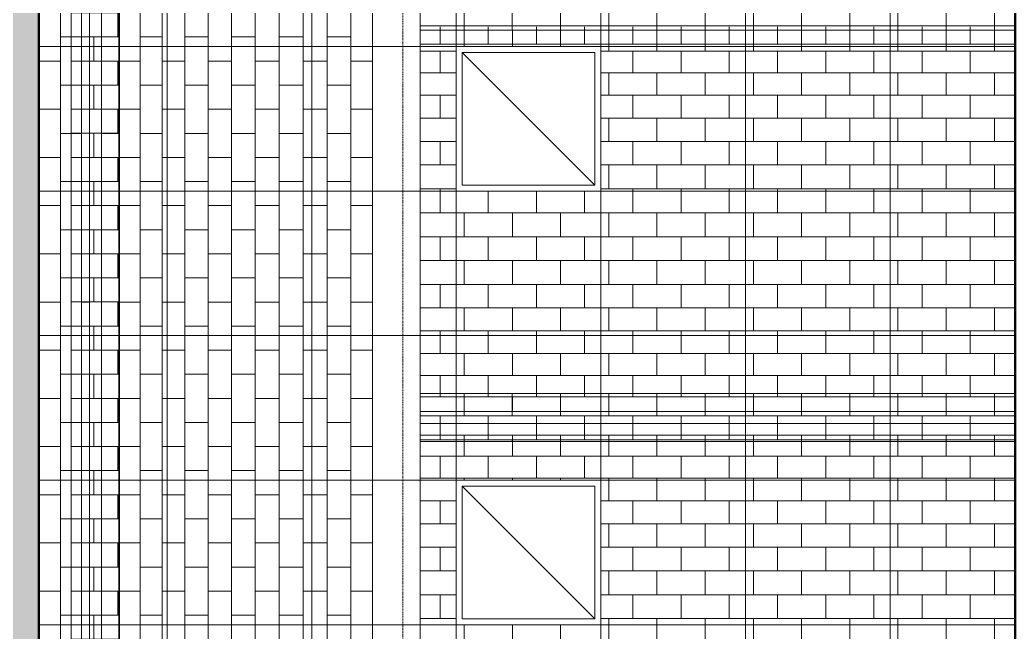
# Model space of a CAD drawing. Header units: inches. Extents: x -956 to 966, y -1111 to 895.
# Drawn here: x 551.6 to 716.8, y 362.8 to 464.4 of the extents above; entities that cross this region are included whole.
import ezdxf

# ---------------------------------------------------------------- set-up
doc = ezdxf.new("R2010")
doc.units = ezdxf.units.IN
doc.header["$MEASUREMENT"] = 0
doc.linetypes.add('Grid Line 1_4_', pattern=[0.4375, 0.25, -0.0625, 0.0625, -0.0625])
for name, color, linetype, lineweight in [('A-CLNG', 13, 'Continuous', 13), ('A-CLNG-PATT', 13, 'Continuous', 13), ('A-WALL-PATT', 111, 'Continuous', 13), ('E-LITE-EQPM', 33, 'Continuous', 9), ('I-WALL', 2, 'Continuous', 13), ('S-GRID', 1, 'Continuous', 9)]:
    doc.layers.add(name, color=color, linetype=linetype, lineweight=lineweight)
pattern_1 = [(0, (1137.336, 474.714), (0, -4), []), (270, (1137.336, 474.714), (-4, -4), [4, -4])]

# ---------------------------------------------------------------- blocks, each defined once
blk = doc.blocks.new('FP_1_64-7TH FLOOR TELECOM OVERHEAD ROUTING PLAN')
at = {"layer": 'A-CLNG-PATT', "color": 50}
for p, q in [((570.37, 284.63), (570.37, 532.01)), ((573.87, 284.63), (573.87, 532.01)), ((570.37, 461.61), (572.15, 461.61)), ((572.15, 461.61), (573.87, 461.61)), ((566.78, 457.61), (570.37, 457.61)), ((573.87, 457.61), (574.99, 457.61)), ((570.37, 453.61), (572.15, 453.61)), ((572.15, 453.61), (573.87, 453.61)), ((566.78, 449.61), (570.37, 449.61)), ((573.87, 449.61), (574.99, 449.61)), ((570.37, 445.61), (572.15, 445.61)), ((572.15, 445.61), (573.87, 445.61)), ((566.78, 441.61), (570.37, 441.61)), ((573.87, 441.61), (574.99, 441.61)), ((570.37, 437.61), (572.15, 437.61)), ((572.15, 437.61), (573.87, 437.61)), ((566.78, 433.61), (570.37, 433.61)), ((573.87, 433.61), (574.99, 433.61)), ((570.37, 429.61), (572.15, 429.61)), ((572.15, 429.61), (573.87, 429.61)), ((566.78, 425.61), (570.37, 425.61)), ((573.87, 425.61), (574.99, 425.61)), ((570.37, 421.61), (572.15, 421.61)), ((572.15, 421.61), (573.87, 421.61)), ((566.78, 417.61), (570.37, 417.61)), ((573.87, 417.61), (574.99, 417.61)), ((570.37, 413.61), (572.15, 413.61)), ((572.15, 413.61), (573.87, 413.61)), ((566.78, 409.61), (570.37, 409.61)), ((573.87, 409.61), (574.99, 409.61)), ((570.37, 405.61), (572.15, 405.61)), ((572.15, 405.61), (573.87, 405.61)), ((566.78, 401.61), (570.37, 401.61)), ((573.87, 401.61), (574.99, 401.61)), ((570.37, 397.61), (572.15, 397.61)), ((572.15, 397.61), (573.87, 397.61)), ((566.78, 393.61), (570.37, 393.61)), ((573.87, 393.61), (574.99, 393.61)), ((570.37, 389.61), (572.15, 389.61)), ((572.15, 389.61), (573.87, 389.61)), ((566.78, 385.61), (570.37, 385.61)), ((573.87, 385.61), (574.99, 385.61)), ((570.37, 381.61), (572.15, 381.61)), ((572.15, 381.61), (573.87, 381.61)), ((566.78, 377.61), (570.37, 377.61)), ((573.87, 377.61), (574.99, 377.61)), ((570.37, 373.61), (572.15, 373.61)), ((572.15, 373.61), (573.87, 373.61)), ((566.78, 369.61), (570.37, 369.61)), ((573.87, 369.61), (574.99, 369.61)), ((570.37, 365.61), (572.15, 365.61)), ((572.15, 365.61), (573.87, 365.61))]:
    blk.add_line(p, q, dxfattribs=at)
blk = doc.blocks.new('FP_1_65-7TH FLOOR TELECOM OVERHEAD ROUTING PLAN')
at = {"layer": 'A-CLNG-PATT', "color": 50}
for p, q in [((580.02, 284.63), (580.02, 532.01)), ((583.58, 284.63), (583.58, 532.01)), ((587.24, 284.63), (587.24, 532.01)), ((591, 284.63), (591, 532.01)), ((594.84, 284.63), (594.84, 532.01)), ((598.74, 284.63), (598.74, 532.01)), ((602.68, 284.63), (602.68, 525.51)), ((606.65, 284.63), (606.65, 525.51)), ((610.63, 284.63), (610.63, 525.51)), ((614.6, 284.63), (614.6, 525.51)), ((618.55, 284.88), (618.55, 514.88)), ((577.3, 461.61), (580.02, 461.61)), ((583.58, 461.61), (587.24, 461.61)), ((591, 461.61), (594.84, 461.61)), ((598.74, 461.61), (602.68, 461.61)), ((606.65, 461.61), (610.63, 461.61)), ((614.6, 461.61), (618.55, 461.61)), ((580.02, 457.61), (580.15, 457.61)), ((580.15, 457.61), (583.58, 457.61)), ((587.24, 457.61), (591, 457.61)), ((594.84, 457.61), (598.74, 457.61)), ((602.68, 457.61), (606.65, 457.61)), ((610.63, 457.61), (614.6, 457.61)), ((618.55, 457.61), (622.09, 457.61)), ((577.3, 453.61), (580.02, 453.61)), ((583.58, 453.61), (587.24, 453.61)), ((591, 453.61), (594.84, 453.61)), ((598.74, 453.61), (602.68, 453.61)), ((606.65, 453.61), (610.63, 453.61)), ((614.6, 453.61), (618.55, 453.61)), ((580.02, 449.61), (580.15, 449.61)), ((580.15, 449.61), (583.58, 449.61)), ((587.24, 449.61), (591, 449.61)), ((594.84, 449.61), (598.74, 449.61)), ((602.68, 449.61), (606.65, 449.61)), ((610.63, 449.61), (614.6, 449.61)), ((618.55, 449.61), (622.09, 449.61)), ((577.3, 445.61), (580.02, 445.61)), ((583.58, 445.61), (587.24, 445.61)), ((591, 445.61), (594.84, 445.61)), ((598.74, 445.61), (602.68, 445.61)), ((606.65, 445.61), (610.63, 445.61)), ((614.6, 445.61), (618.55, 445.61)), ((580.02, 441.61), (580.15, 441.61)), ((580.15, 441.61), (583.58, 441.61)), ((587.24, 441.61), (591, 441.61)), ((594.84, 441.61), (598.74, 441.61)), ((602.68, 441.61), (606.65, 441.61)), ((610.63, 441.61), (614.6, 441.61)), ((618.55, 441.61), (622.09, 441.61)), ((577.3, 437.61), (580.02, 437.61)), ((583.58, 437.61), (587.24, 437.61)), ((591, 437.61), (594.84, 437.61)), ((598.74, 437.61), (602.68, 437.61)), ((606.65, 437.61), (610.63, 437.61)), ((614.6, 437.61), (618.55, 437.61)), ((580.02, 433.61), (580.15, 433.61)), ((580.15, 433.61), (583.58, 433.61)), ((587.24, 433.61), (591, 433.61)), ((594.84, 433.61), (598.74, 433.61)), ((602.68, 433.61), (606.65, 433.61)), ((610.63, 433.61), (614.6, 433.61)), ((618.55, 433.61), (622.09, 433.61)), ((577.3, 429.61), (580.02, 429.61)), ((583.58, 429.61), (587.24, 429.61)), ((591, 429.61), (594.84, 429.61)), ((598.74, 429.61), (602.68, 429.61)), ((606.65, 429.61), (610.63, 429.61)), ((614.6, 429.61), (618.55, 429.61)), ((580.02, 425.61), (580.15, 425.61)), ((580.15, 425.61), (583.58, 425.61)), ((587.24, 425.61), (591, 425.61)), ((594.84, 425.61), (598.74, 425.61)), ((602.68, 425.61), (606.65, 425.61)), ((610.63, 425.61), (614.6, 425.61)), ((618.55, 425.61), (622.09, 425.61)), ((577.3, 421.61), (580.02, 421.61)), ((583.58, 421.61), (587.24, 421.61)), ((591, 421.61), (594.84, 421.61)), ((598.74, 421.61), (602.68, 421.61)), ((606.65, 421.61), (610.63, 421.61)), ((614.6, 421.61), (618.55, 421.61)), ((580.02, 417.61), (580.15, 417.61)), ((580.15, 417.61), (583.58, 417.61)), ((587.24, 417.61), (591, 417.61)), ((594.84, 417.61), (598.74, 417.61)), ((602.68, 417.61), (606.65, 417.61)), ((610.63, 417.61), (614.6, 417.61)), ((618.55, 417.61), (622.09, 417.61)), ((577.3, 413.61), (580.02, 413.61)), ((583.58, 413.61), (587.24, 413.61)), ((591, 413.61), (594.84, 413.61)), ((598.74, 413.61), (602.68, 413.61)), ((606.65, 413.61), (610.63, 413.61)), ((614.6, 413.61), (618.55, 413.61)), ((580.02, 409.61), (580.15, 409.61)), ((580.15, 409.61), (583.58, 409.61)), ((587.24, 409.61), (591, 409.61)), ((594.84, 409.61), (598.74, 409.61)), ((602.68, 409.61), (606.65, 409.61)), ((610.63, 409.61), (614.6, 409.61)), ((618.55, 409.61), (622.09, 409.61)), ((577.3, 405.61), (580.02, 405.61)), ((583.58, 405.61), (587.24, 405.61)), ((591, 405.61), (594.84, 405.61)), ((598.74, 405.61), (602.68, 405.61)), ((606.65, 405.61), (610.63, 405.61)), ((614.6, 405.61), (618.55, 405.61)), ((580.02, 401.61), (580.15, 401.61)), ((580.15, 401.61), (583.58, 401.61)), ((587.24, 401.61), (591, 401.61)), ((594.84, 401.61), (598.74, 401.61)), ((602.68, 401.61), (606.65, 401.61)), ((610.63, 401.61), (614.6, 401.61)), ((618.55, 401.61), (622.09, 401.61)), ((577.3, 397.61), (580.02, 397.61)), ((583.58, 397.61), (587.24, 397.61)), ((591, 397.61), (594.84, 397.61)), ((598.74, 397.61), (602.68, 397.61)), ((606.65, 397.61), (610.63, 397.61)), ((614.6, 397.61), (618.55, 397.61)), ((580.02, 393.61), (580.15, 393.61)), ((580.15, 393.61), (583.58, 393.61)), ((587.24, 393.61), (591, 393.61)), ((594.84, 393.61), (598.74, 393.61)), ((602.68, 393.61), (606.65, 393.61)), ((610.63, 393.61), (614.6, 393.61)), ((618.55, 393.61), (622.09, 393.61)), ((577.3, 389.61), (580.02, 389.61)), ((583.58, 389.61), (587.24, 389.61)), ((591, 389.61), (594.84, 389.61)), ((598.74, 389.61), (602.68, 389.61)), ((606.65, 389.61), (610.63, 389.61)), ((614.6, 389.61), (618.55, 389.61)), ((580.02, 385.61), (580.15, 385.61)), ((580.15, 385.61), (583.58, 385.61)), ((587.24, 385.61), (591, 385.61)), ((594.84, 385.61), (598.74, 385.61)), ((602.68, 385.61), (606.65, 385.61)), ((610.63, 385.61), (614.6, 385.61)), ((618.55, 385.61), (622.09, 385.61)), ((577.3, 381.61), (580.02, 381.61)), ((583.58, 381.61), (587.24, 381.61)), ((591, 381.61), (594.84, 381.61)), ((598.74, 381.61), (602.68, 381.61)), ((606.65, 381.61), (610.63, 381.61)), ((614.6, 381.61), (618.55, 381.61)), ((580.02, 377.61), (580.15, 377.61)), ((580.15, 377.61), (583.58, 377.61)), ((587.24, 377.61), (591, 377.61)), ((594.84, 377.61), (598.74, 377.61)), ((602.68, 377.61), (606.65, 377.61)), ((610.63, 377.61), (614.6, 377.61)), ((618.55, 377.61), (622.09, 377.61)), ((577.3, 373.61), (580.02, 373.61)), ((583.58, 373.61), (587.24, 373.61)), ((591, 373.61), (594.84, 373.61)), ((598.74, 373.61), (602.68, 373.61)), ((606.65, 373.61), (610.63, 373.61)), ((614.6, 373.61), (618.55, 373.61)), ((580.02, 369.61), (580.15, 369.61)), ((580.15, 369.61), (583.58, 369.61)), ((587.24, 369.61), (591, 369.61)), ((594.84, 369.61), (598.74, 369.61)), ((602.68, 369.61), (606.65, 369.61)), ((610.63, 369.61), (614.6, 369.61)), ((618.55, 369.61), (622.09, 369.61)), ((577.3, 365.61), (580.02, 365.61)), ((583.58, 365.61), (587.24, 365.61)), ((591, 365.61), (594.84, 365.61)), ((598.74, 365.61), (602.68, 365.61)), ((606.65, 365.61), (610.63, 365.61)), ((614.6, 365.61), (618.55, 365.61))]:
    blk.add_line(p, q, dxfattribs=at)
blk = doc.blocks.new('7th Floor Vault3 - 7th Floor Vault-3165199-7TH FLOOR TELECOM OVERHEAD ROUTING PLAN')
at = {"layer": 'A-CLNG-PATT'}
h = blk.add_hatch(dxfattribs=at)
h.set_pattern_fill('FP1_27', color=253, style=0, pattern_type=2)
h.set_pattern_definition([(0, (-28.123, -146.389), (0, -4), []), (270, (-28.123, -146.389), (-4, -4), [4, -4])])
h.paths.add_polyline_path([(580.15, 284.63), (580.15, 532.01), (572.15, 532.01), (572.15, 284.63), (578.96, 284.63)], flags=0)
h.paths.add_polyline_path([(572.15, 537.38), (580.15, 537.38), (580.15, 540.38), (572.15, 540.38), (572.15, 539.62)], flags=0)
h.paths.add_polyline_path([(572.15, 542.63), (580.15, 542.63), (580.15, 789.34), (572.15, 789.34), (572.15, 546.49)], flags=0)
h.paths.add_polyline_path([(578.96, 795.34), (580.15, 795.34), (580.15, 797.38), (572.15, 797.38), (572.15, 795.34)], flags=0)
at = {"layer": 'A-CLNG', "color": 10, "lineweight": 9}
for p, q in [((572.15, 284.63), (572.15, 532.01)), ((572.15, 284.63), (572.15, 532.01)), ((575.15, 532.01), (575.15, 284.63)), ((577.15, 284.63), (577.15, 532.01)), ((580.15, 284.63), (580.15, 532.01)), ((580.15, 284.63), (580.15, 532.01)), ((622.15, 514.88), (622.15, 284.88)), ((622.15, 284.88), (622.15, 514.88))]:
    blk.add_line(p, q, dxfattribs=at)
blk.add_blockref('FP_1_64-7TH FLOOR TELECOM OVERHEAD ROUTING PLAN', (0, 0), dxfattribs=at)
at = {"layer": 'A-CLNG', "color": 9, "lineweight": 9}
blk.add_blockref('FP_1_65-7TH FLOOR TELECOM OVERHEAD ROUTING PLAN', (0, 0), dxfattribs=at)
blk = doc.blocks.new('FP_1_82-7TH FLOOR TELECOM OVERHEAD ROUTING PLAN')
at = {"layer": 'A-CLNG-PATT', "color": 50}
for p, q in [((618.05, 462.72), (716.77, 462.72)), ((621.34, 463.29), (621.34, 462.72)), ((625.34, 462.72), (625.34, 460.44)), ((629.34, 463.29), (629.34, 462.72)), ((633.34, 462.72), (633.34, 460.44)), ((637.34, 463.29), (637.34, 462.72)), ((641.34, 462.72), (641.34, 460.44)), ((645.34, 463.29), (645.34, 462.72)), ((649.34, 462.72), (649.34, 460.44)), ((653.34, 463.29), (653.34, 462.72)), ((657.34, 462.72), (657.34, 460.44)), ((661.34, 463.29), (661.34, 462.72)), ((665.34, 462.72), (665.34, 460.44)), ((669.34, 463.29), (669.34, 462.72)), ((673.34, 462.72), (673.34, 460.44)), ((677.34, 463.29), (677.34, 462.72)), ((681.34, 462.72), (681.34, 460.44)), ((685.34, 463.29), (685.34, 462.72)), ((689.34, 462.72), (689.34, 460.44)), ((693.34, 463.29), (693.34, 462.72)), ((697.34, 462.72), (697.34, 460.44)), ((701.34, 463.29), (701.34, 462.72)), ((705.34, 462.72), (705.34, 460.44)), ((709.34, 463.29), (709.34, 462.72)), ((713.34, 462.72), (713.34, 460.44)), ((618.05, 459.23), (624.03, 459.23)), ((621.34, 459.23), (621.34, 455.63)), ((625.34, 460.44), (625.34, 460.01)), ((633.34, 460.44), (633.34, 460.01)), ((641.34, 460.44), (641.34, 460.01)), ((648.03, 459.23), (716.77, 459.23)), ((649.34, 460.44), (649.34, 459.23)), ((653.34, 459.23), (653.34, 455.63)), ((657.34, 460.44), (657.34, 459.23)), ((661.34, 459.23), (661.34, 455.63)), ((665.34, 460.44), (665.34, 459.23)), ((669.34, 459.23), (669.34, 455.63)), ((673.34, 460.44), (673.34, 459.23)), ((677.34, 459.23), (677.34, 455.63)), ((681.34, 460.44), (681.34, 459.23)), ((685.34, 459.23), (685.34, 455.63)), ((689.34, 460.44), (689.34, 459.23)), ((693.34, 459.23), (693.34, 455.63)), ((697.34, 460.44), (697.34, 459.23)), ((701.34, 459.23), (701.34, 455.63)), ((705.34, 460.44), (705.34, 459.23)), ((709.34, 459.23), (709.34, 455.63)), ((713.34, 460.44), (713.34, 459.23)), ((618.05, 455.63), (624.03, 455.63)), ((648.03, 455.63), (716.77, 455.63)), ((649.34, 455.63), (649.34, 451.93)), ((657.34, 455.63), (657.34, 451.93)), ((665.34, 455.63), (665.34, 451.93)), ((673.34, 455.63), (673.34, 451.93)), ((681.34, 455.63), (681.34, 451.93)), ((689.34, 455.63), (689.34, 451.93)), ((697.34, 455.63), (697.34, 451.93)), ((705.34, 455.63), (705.34, 451.93)), ((713.34, 455.63), (713.34, 451.93)), ((618.05, 451.93), (624.03, 451.93)), ((621.34, 451.93), (621.34, 448.13)), ((648.03, 451.93), (716.77, 451.93)), ((653.34, 451.93), (653.34, 448.13)), ((661.34, 451.93), (661.34, 448.13)), ((669.34, 451.93), (669.34, 448.13)), ((677.34, 451.93), (677.34, 448.13)), ((685.34, 451.93), (685.34, 448.13)), ((693.34, 451.93), (693.34, 448.13)), ((701.34, 451.93), (701.34, 448.13)), ((709.34, 451.93), (709.34, 448.13)), ((618.05, 448.13), (624.03, 448.13)), ((648.03, 448.13), (716.77, 448.13)), ((649.34, 448.13), (649.34, 444.27)), ((657.34, 448.13), (657.34, 444.27)), ((665.34, 448.13), (665.34, 444.27)), ((673.34, 448.13), (673.34, 444.27)), ((681.34, 448.13), (681.34, 444.27)), ((689.34, 448.13), (689.34, 444.27)), ((697.34, 448.13), (697.34, 444.27)), ((705.34, 448.13), (705.34, 444.27)), ((713.34, 448.13), (713.34, 444.27)), ((618.07, 444.27), (624.03, 444.27)), ((621.34, 444.27), (621.34, 440.36)), ((648.03, 444.27), (716.77, 444.27)), ((653.34, 444.27), (653.34, 440.36)), ((661.34, 444.27), (661.34, 440.36)), ((669.34, 444.27), (669.34, 440.36)), ((677.34, 444.27), (677.34, 440.36)), ((685.34, 444.27), (685.34, 440.36)), ((693.34, 444.27), (693.34, 440.36)), ((701.34, 444.27), (701.34, 440.36)), ((709.34, 444.27), (709.34, 440.36)), ((618.05, 440.36), (624.03, 440.36)), ((648.03, 440.36), (716.77, 440.36)), ((649.34, 440.36), (649.34, 436.4)), ((657.34, 440.36), (657.34, 436.4)), ((665.34, 440.36), (665.34, 436.4)), ((673.34, 440.36), (673.34, 436.4)), ((681.34, 440.36), (681.34, 436.4)), ((689.34, 440.36), (689.34, 436.4)), ((697.34, 440.36), (697.34, 436.4)), ((705.34, 440.36), (705.34, 436.4)), ((713.34, 440.36), (713.34, 436.4)), ((618.05, 436.4), (624.03, 436.4)), ((621.34, 436.4), (621.34, 432.43)), ((629.34, 436.01), (629.34, 432.43)), ((637.34, 436.01), (637.34, 432.43)), ((645.34, 436.01), (645.34, 432.43)), ((648.03, 436.4), (716.77, 436.4)), ((653.34, 436.4), (653.34, 432.43)), ((661.34, 436.4), (661.34, 432.43)), ((669.34, 436.4), (669.34, 432.43)), ((677.34, 436.4), (677.34, 432.43)), ((685.34, 436.4), (685.34, 432.43)), ((693.34, 436.4), (693.34, 432.43)), ((701.34, 436.4), (701.34, 432.43)), ((709.34, 436.4), (709.34, 432.43)), ((618.05, 432.43), (716.77, 432.43)), ((625.34, 432.43), (625.34, 428.45)), ((633.34, 432.43), (633.34, 428.45)), ((641.34, 432.43), (641.34, 428.45)), ((649.34, 432.43), (649.34, 428.45)), ((657.34, 432.43), (657.34, 428.45)), ((665.34, 432.43), (665.34, 428.45)), ((673.34, 432.43), (673.34, 428.45)), ((681.34, 432.43), (681.34, 428.45)), ((689.34, 432.43), (689.34, 428.45)), ((697.34, 432.43), (697.34, 428.45)), ((705.34, 432.43), (705.34, 428.45)), ((713.34, 432.43), (713.34, 428.45)), ((618.05, 428.45), (716.77, 428.45)), ((621.34, 428.45), (621.34, 424.48)), ((629.34, 428.45), (629.34, 424.48)), ((637.34, 428.45), (637.34, 424.48)), ((645.34, 428.45), (645.34, 424.48)), ((653.34, 428.45), (653.34, 424.48)), ((661.34, 428.45), (661.34, 424.48)), ((669.34, 428.45), (669.34, 424.48)), ((677.34, 428.45), (677.34, 424.48)), ((685.34, 428.45), (685.34, 424.48)), ((693.34, 428.45), (693.34, 424.48)), ((701.34, 428.45), (701.34, 424.48)), ((709.34, 428.45), (709.34, 424.48)), ((618.05, 424.48), (716.77, 424.48)), ((625.34, 424.48), (625.34, 420.54)), ((633.34, 424.48), (633.34, 420.54)), ((641.34, 424.48), (641.34, 420.54)), ((649.34, 424.48), (649.34, 420.54)), ((657.34, 424.48), (657.34, 420.54)), ((665.34, 424.48), (665.34, 420.54)), ((673.34, 424.48), (673.34, 420.54)), ((681.34, 424.48), (681.34, 420.54)), ((689.34, 424.48), (689.34, 420.54)), ((697.34, 424.48), (697.34, 420.54)), ((705.34, 424.48), (705.34, 420.54)), ((713.34, 424.48), (713.34, 420.54)), ((618.05, 420.54), (716.77, 420.54)), ((621.34, 420.54), (621.34, 416.65)), ((629.34, 420.54), (629.34, 416.65)), ((637.34, 420.54), (637.34, 416.65)), ((645.34, 420.54), (645.34, 416.65)), ((653.34, 420.54), (653.34, 416.65)), ((661.34, 420.54), (661.34, 416.65)), ((669.34, 420.54), (669.34, 416.65)), ((677.34, 420.54), (677.34, 416.65)), ((685.34, 420.54), (685.34, 416.65)), ((693.34, 420.54), (693.34, 416.65)), ((701.34, 420.54), (701.34, 416.65)), ((709.34, 420.54), (709.34, 416.65)), ((618.05, 416.65), (716.77, 416.65)), ((625.34, 416.65), (625.34, 412.82)), ((633.34, 416.65), (633.34, 412.82)), ((641.34, 416.65), (641.34, 412.82)), ((649.34, 416.65), (649.34, 412.82)), ((657.34, 416.65), (657.34, 412.82)), ((665.34, 416.65), (665.34, 412.82)), ((673.34, 416.65), (673.34, 412.82)), ((681.34, 416.65), (681.34, 412.82)), ((689.34, 416.65), (689.34, 412.82)), ((697.34, 416.65), (697.34, 412.82)), ((705.34, 416.65), (705.34, 412.82)), ((713.34, 416.65), (713.34, 412.82)), ((618.05, 412.82), (716.77, 412.82)), ((621.34, 412.82), (621.34, 409.07)), ((629.34, 412.82), (629.34, 409.07)), ((637.34, 412.82), (637.34, 409.07)), ((645.34, 412.82), (645.34, 409.07)), ((653.34, 412.82), (653.34, 409.07)), ((661.34, 412.82), (661.34, 409.07)), ((669.34, 412.82), (669.34, 409.07)), ((677.34, 412.82), (677.34, 409.07)), ((685.34, 412.82), (685.34, 409.07)), ((693.34, 412.82), (693.34, 409.07)), ((701.34, 412.82), (701.34, 409.07)), ((709.34, 412.82), (709.34, 409.07)), ((618.05, 409.07), (716.77, 409.07)), ((625.34, 409.07), (625.34, 405.42)), ((633.34, 409.07), (633.34, 405.42)), ((641.34, 409.07), (641.34, 405.42)), ((649.34, 409.07), (649.34, 405.42)), ((657.34, 409.07), (657.34, 405.42)), ((665.34, 409.07), (665.34, 405.42)), ((673.34, 409.07), (673.34, 405.42)), ((681.34, 409.07), (681.34, 405.42)), ((689.34, 409.07), (689.34, 405.42)), ((697.34, 409.07), (697.34, 405.42)), ((705.34, 409.07), (705.34, 405.42)), ((713.34, 409.07), (713.34, 405.42)), ((618.05, 405.42), (716.77, 405.42)), ((621.34, 405.42), (621.34, 402.44)), ((629.34, 405.42), (629.34, 402.44)), ((637.34, 405.42), (637.34, 402.44)), ((645.34, 405.42), (645.34, 402.44)), ((653.34, 405.42), (653.34, 402.44)), ((661.34, 405.42), (661.34, 402.44)), ((669.34, 405.42), (669.34, 402.44)), ((677.34, 405.42), (677.34, 402.44)), ((685.34, 405.42), (685.34, 402.44)), ((693.34, 405.42), (693.34, 402.44)), ((701.34, 405.42), (701.34, 402.44)), ((709.34, 405.42), (709.34, 402.44)), ((618.05, 401.88), (716.77, 401.88)), ((621.34, 402.44), (621.34, 401.88)), ((625.34, 401.88), (625.34, 399.6)), ((629.34, 402.44), (629.34, 401.88)), ((633.34, 401.88), (633.34, 399.6)), ((637.34, 402.44), (637.34, 401.88)), ((641.34, 401.88), (641.34, 399.6)), ((645.34, 402.44), (645.34, 401.88)), ((649.34, 401.88), (649.34, 399.6)), ((653.34, 402.44), (653.34, 401.88)), ((657.34, 401.88), (657.34, 399.6)), ((661.34, 402.44), (661.34, 401.88)), ((665.34, 401.88), (665.34, 399.6)), ((669.34, 402.44), (669.34, 401.88)), ((673.34, 401.88), (673.34, 399.6)), ((677.34, 402.44), (677.34, 401.88)), ((681.34, 401.88), (681.34, 399.6)), ((685.34, 402.44), (685.34, 401.88)), ((689.34, 401.88), (689.34, 399.6)), ((693.34, 402.44), (693.34, 401.88)), ((697.34, 401.88), (697.34, 399.6)), ((701.34, 402.44), (701.34, 401.88)), ((705.34, 401.88), (705.34, 399.6)), ((709.34, 402.44), (709.34, 401.88)), ((713.34, 401.88), (713.34, 399.6))]:
    blk.add_line(p, q, dxfattribs=at)
blk = doc.blocks.new('FP_1_83-7TH FLOOR TELECOM OVERHEAD ROUTING PLAN')
at = {"layer": 'A-CLNG-PATT', "color": 50}
for p, q in [((621.34, 397.29), (621.34, 395.52)), ((629.34, 397.29), (629.34, 395.52)), ((637.34, 397.29), (637.34, 395.52)), ((645.34, 397.29), (645.34, 395.52)), ((653.34, 397.29), (653.34, 395.52)), ((661.34, 397.29), (661.34, 395.52)), ((669.34, 397.29), (669.34, 395.52)), ((677.34, 397.29), (677.34, 395.52)), ((685.34, 397.29), (685.34, 395.52)), ((693.34, 397.29), (693.34, 395.52)), ((701.34, 397.29), (701.34, 395.52)), ((709.34, 397.29), (709.34, 395.52)), ((618.05, 395.52), (716.77, 395.52)), ((625.34, 395.52), (625.34, 394.44)), ((633.34, 395.52), (633.34, 394.44)), ((641.34, 395.52), (641.34, 394.44)), ((649.34, 395.52), (649.34, 394.44)), ((657.34, 395.52), (657.34, 394.44)), ((665.34, 395.52), (665.34, 394.44)), ((673.34, 395.52), (673.34, 394.44)), ((681.34, 395.52), (681.34, 394.44)), ((689.34, 395.52), (689.34, 394.44)), ((697.34, 395.52), (697.34, 394.44)), ((705.34, 395.52), (705.34, 394.44)), ((713.34, 395.52), (713.34, 394.44)), ((625.34, 394.44), (625.34, 391.99)), ((633.34, 394.44), (633.34, 391.99)), ((641.34, 394.44), (641.34, 391.99)), ((649.34, 394.44), (649.34, 391.99)), ((657.34, 394.44), (657.34, 391.99)), ((665.34, 394.44), (665.34, 391.99)), ((673.34, 394.44), (673.34, 391.99)), ((681.34, 394.44), (681.34, 391.99)), ((689.34, 394.44), (689.34, 391.99)), ((697.34, 394.44), (697.34, 391.99)), ((705.34, 394.44), (705.34, 391.99)), ((713.34, 394.44), (713.34, 391.99)), ((618.05, 391.99), (716.77, 391.99)), ((621.34, 391.99), (621.34, 388.35)), ((629.34, 391.99), (629.34, 388.35)), ((637.34, 391.99), (637.34, 388.35)), ((645.34, 391.99), (645.34, 388.35)), ((653.34, 391.99), (653.34, 388.35)), ((661.34, 391.99), (661.34, 388.35)), ((669.34, 391.99), (669.34, 388.35)), ((677.34, 391.99), (677.34, 388.35)), ((685.34, 391.99), (685.34, 388.35)), ((693.34, 391.99), (693.34, 388.35)), ((701.34, 391.99), (701.34, 388.35)), ((709.34, 391.99), (709.34, 388.35)), ((618.05, 388.35), (716.77, 388.35)), ((625.34, 388.35), (625.34, 388.01)), ((633.34, 388.35), (633.34, 388.01)), ((641.34, 388.35), (641.34, 388.01)), ((649.34, 388.35), (649.34, 384.62)), ((657.34, 388.35), (657.34, 384.62)), ((665.34, 388.35), (665.34, 384.62)), ((673.34, 388.35), (673.34, 384.62)), ((681.34, 388.35), (681.34, 384.62)), ((689.34, 388.35), (689.34, 384.62)), ((697.34, 388.35), (697.34, 384.62)), ((705.34, 388.35), (705.34, 384.62)), ((713.34, 388.35), (713.34, 384.62)), ((618.05, 384.62), (624.03, 384.62)), ((621.34, 384.62), (621.34, 380.8)), ((648.03, 384.62), (716.77, 384.62)), ((653.34, 384.62), (653.34, 380.8)), ((661.34, 384.62), (661.34, 380.8)), ((669.34, 384.62), (669.34, 380.8)), ((677.34, 384.62), (677.34, 380.8)), ((685.34, 384.62), (685.34, 380.8)), ((693.34, 384.62), (693.34, 380.8)), ((701.34, 384.62), (701.34, 380.8)), ((709.34, 384.62), (709.34, 380.8)), ((618.05, 380.8), (624.03, 380.8)), ((648.03, 380.8), (716.77, 380.8)), ((649.34, 380.8), (649.34, 376.92)), ((657.34, 380.8), (657.34, 376.92)), ((665.34, 380.8), (665.34, 376.92)), ((673.34, 380.8), (673.34, 376.92)), ((681.34, 380.8), (681.34, 376.92)), ((689.34, 380.8), (689.34, 376.92)), ((697.34, 380.8), (697.34, 376.92)), ((705.34, 380.8), (705.34, 376.92)), ((713.34, 380.8), (713.34, 376.92)), ((618.05, 376.92), (624.03, 376.92)), ((621.34, 376.92), (621.34, 372.99)), ((648.03, 376.92), (716.77, 376.92)), ((653.34, 376.92), (653.34, 372.99)), ((661.34, 376.92), (661.34, 372.99)), ((669.34, 376.92), (669.34, 372.99)), ((677.34, 376.92), (677.34, 372.99)), ((685.34, 376.92), (685.34, 372.99)), ((693.34, 376.92), (693.34, 372.99)), ((701.34, 376.92), (701.34, 372.99)), ((709.34, 376.92), (709.34, 372.99)), ((618.05, 372.99), (624.03, 372.99)), ((648.03, 372.99), (716.77, 372.99)), ((649.34, 372.99), (649.34, 369.02)), ((657.34, 372.99), (657.34, 369.02)), ((665.34, 372.99), (665.34, 369.02)), ((673.34, 372.99), (673.34, 369.02)), ((681.34, 372.99), (681.34, 369.02)), ((689.34, 372.99), (689.34, 369.02)), ((697.34, 372.99), (697.34, 369.02)), ((705.34, 372.99), (705.34, 369.02)), ((713.34, 372.99), (713.34, 369.02)), ((618.05, 369.02), (624.03, 369.02)), ((621.34, 369.02), (621.34, 365.04)), ((648.03, 369.02), (716.77, 369.02)), ((653.34, 369.02), (653.34, 365.04)), ((661.34, 369.02), (661.34, 365.04)), ((669.34, 369.02), (669.34, 365.04)), ((677.34, 369.02), (677.34, 365.04)), ((685.34, 369.02), (685.34, 365.04)), ((693.34, 369.02), (693.34, 365.04)), ((701.34, 369.02), (701.34, 365.04)), ((709.34, 369.02), (709.34, 365.04)), ((618.05, 365.04), (624.03, 365.04)), ((648.03, 365.04), (716.77, 365.04)), ((649.34, 365.04), (649.34, 361.07)), ((657.34, 365.04), (657.34, 361.07)), ((665.34, 365.04), (665.34, 361.07)), ((673.34, 365.04), (673.34, 361.07)), ((681.34, 365.04), (681.34, 361.07)), ((689.34, 365.04), (689.34, 361.07)), ((697.34, 365.04), (697.34, 361.07)), ((705.34, 365.04), (705.34, 361.07)), ((713.34, 365.04), (713.34, 361.07)), ((625.34, 364.01), (625.34, 361.07)), ((633.34, 364.01), (633.34, 361.07)), ((641.34, 364.01), (641.34, 361.07))]:
    blk.add_line(p, q, dxfattribs=at)
blk = doc.blocks.new('7th Floor Vault5 - 7th Floor Vault-3167908-7TH FLOOR TELECOM OVERHEAD ROUTING PLAN')
at = {"layer": 'A-CLNG-PATT'}
h = blk.add_hatch(dxfattribs=at)
h.set_pattern_fill('FP1_28', color=253, style=0, pattern_type=2)
h.set_pattern_definition(pattern_1)
h.paths.add_polyline_path([(796.29, 460.44), (806.15, 460.44), (806.15, 468.44), (722.15, 468.44), (722.15, 460.44), (792.94, 460.44)], flags=0)
h.paths.add_polyline_path([(715.46, 460.44), (716.77, 460.44), (716.77, 468.44), (618.05, 468.44), (618.05, 460.44), (685.76, 460.44)], flags=0)
h = blk.add_hatch(dxfattribs=at)
h.set_pattern_fill('FP1_28', color=253, style=0, pattern_type=2)
h.set_pattern_definition(pattern_1)
h.paths.add_polyline_path([(806.15, 394.44), (806.15, 402.44), (722.15, 402.44), (722.15, 394.44), (804.56, 394.44)], flags=0)
h.paths.add_polyline_path([(716.77, 394.44), (716.77, 402.44), (618.05, 402.44), (618.05, 394.44), (715.46, 394.44)], flags=0)
at = {"layer": 'A-CLNG', "color": 10, "lineweight": 9}
for p, q in [((618.05, 468.44), (618.05, 460.44)), ((618.05, 463.44), (618.05, 465.44)), ((618.05, 460.44), (618.05, 463.44)), ((618.05, 463.44), (618.05, 460.47)), ((618.05, 460.44), (618.05, 463.44)), ((716.77, 463.44), (618.05, 463.44)), ((618.05, 460.47), (618.05, 444.29)), ((618.05, 444.29), (618.05, 460.44)), ((716.77, 460.44), (618.05, 460.44)), ((716.77, 460.44), (618.05, 460.44)), ((618.05, 444.29), (618.05, 402.42)), ((618.05, 402.44), (618.05, 444.29)), ((618.05, 399.44), (618.05, 402.44)), ((618.05, 402.44), (618.05, 394.44)), ((618.05, 399.44), (618.05, 402.44)), ((716.77, 402.44), (618.05, 402.44)), ((716.77, 402.44), (618.05, 402.44)), ((618.05, 402.42), (618.05, 399.44)), ((618.05, 397.44), (618.05, 399.44)), ((716.77, 399.44), (618.05, 399.44)), ((618.05, 394.44), (618.05, 397.44)), ((618.05, 397.44), (618.05, 394.47)), ((618.05, 394.44), (618.05, 397.44)), ((716.77, 397.44), (618.05, 397.44)), ((618.05, 394.47), (618.05, 336.42)), ((618.05, 336.44), (618.05, 394.44)), ((716.77, 394.44), (618.05, 394.44)), ((716.77, 394.44), (618.05, 394.44))]:
    blk.add_line(p, q, dxfattribs=at)
at = {"layer": 'A-CLNG', "color": 9, "lineweight": 9}
for name in ['FP_1_82-7TH FLOOR TELECOM OVERHEAD ROUTING PLAN', 'FP_1_83-7TH FLOOR TELECOM OVERHEAD ROUTING PLAN']:
    blk.add_blockref(name, (0, 0), dxfattribs=at)
blk = doc.blocks.new('Troffer Light - Prismatic - 2_x2__4 Lamp_ - 120V-4726274-7TH FLOOR TELECOM OVERHEAD ROUTING PLAN')
at = {"layer": 'E-LITE-EQPM', "color": 10}
for p, q in [((-12.74, -14.34), (-12.74, 9.66)), ((-12.74, 9.66), (11.26, 9.66)), ((11.26, 9.66), (11.26, -14.34)), ((11.26, -14.34), (-12.74, -14.34))]:
    blk.add_line(p, q, dxfattribs=at)
at = {"layer": 'E-LITE-EQPM', "color": 9}
for p, q in [((-12.74, -14.34), (-12.74, 9.66)), ((-12.74, 9.66), (11.26, 9.66)), ((10.26, 8.66), (-11.74, 8.66)), ((-11.74, 8.66), (-11.74, -13.34)), ((-11.74, 8.66), (10.26, -13.34)), ((-11.74, -13.34), (-11.74, 8.66)), ((-11.74, 8.66), (10.26, 8.66)), ((10.26, -13.34), (10.26, 8.66)), ((10.26, 8.66), (10.26, -13.34)), ((11.26, 9.66), (11.26, -14.34)), ((11.26, -14.34), (-12.74, -14.34)), ((-11.74, -13.34), (10.26, -13.34)), ((10.26, -13.34), (-11.74, -13.34))]:
    blk.add_line(p, q, dxfattribs=at)

msp = doc.modelspace()

# ---------------------------------------------------------------- hatches: boundary and pattern name
at = {"layer": 'A-CLNG-PATT'}
h = msp.add_hatch(dxfattribs=at)
h.set_pattern_fill('FP1_15', color=253, style=0, pattern_type=2)
h.set_pattern_definition([(0, (-527.97, -475.994), (0, -24), []), (270, (-527.97, -475.994), (-24, -1e-15), [])])
h.paths.add_polyline_path([(566.96, 244.69), (716.77, 244.69), (716.77, 532.01), (624.9, 532.01), (624.9, 514.88), (606.4, 514.88), (606.4, 532.01), (554.78, 532.01), (554.78, 244.69), (559.19, 244.69)], flags=0)
h.paths.add_polyline_path([(625.68, 264.38), (604.68, 264.38), (604.68, 284.88), (625.68, 284.88), (625.68, 266.63)], flags=0)
h.paths.add_polyline_path([(608.65, 266.63), (623.43, 266.63), (623.43, 282.63), (606.93, 282.63), (606.93, 266.63)], flags=0)
h.paths.add_polyline_path([(608.65, 267.63), (608.65, 281.63), (622.65, 281.63), (622.65, 267.63)], flags=0)
h.paths.add_polyline_path([(648.03, 292.01), (624.03, 292.01), (624.03, 316.01), (648.03, 316.01), (648.03, 311.89)], flags=0)
h.paths.add_polyline_path([(648.03, 364.01), (624.03, 364.01), (624.03, 388.01), (648.03, 388.01), (648.03, 371.3)], flags=0)
h.paths.add_polyline_path([(626.36, 436.01), (624.03, 436.01), (624.03, 460.01), (648.03, 460.01), (648.03, 436.01)], flags=0)
at = {"layer": 'A-WALL-PATT'}
h = msp.add_hatch(color=253, dxfattribs=at)
h.paths.add_polyline_path([(554.78, 47.38), (554.78, 290.76), (553.06, 290.76), (553.06, 249.76), (551.13, 249.76), (551.13, 290.76), (549.41, 290.76), (549.41, 47.38), (552.11, 47.38)], flags=0)
h.paths.add_polyline_path([(554.78, 330.76), (554.78, 532.01), (549.41, 532.01), (549.41, 330.76)], flags=0)

# ---------------------------------------------------------------- linework, layer by layer
at = {"layer": 'A-CLNG', "color": 50}
for p, q in [((554.78, 532.01), (554.78, 252.48)), ((716.77, 244.69), (716.77, 529.72)), ((624.03, 436.01), (624.03, 460.01)), ((624.03, 460.01), (648.03, 460.01)), ((648.03, 460.01), (648.03, 436.01)), ((648.03, 436.01), (624.03, 436.01)), ((624.03, 364.01), (624.03, 388.01)), ((624.03, 388.01), (648.03, 388.01)), ((648.03, 388.01), (648.03, 364.01)), ((648.03, 364.01), (624.03, 364.01))]:
    msp.add_line(p, q, dxfattribs=at)
at = {"layer": 'A-CLNG', "color": 253}
for p, q in [((648.03, 460.01), (624.03, 460.01)), ((624.03, 460.01), (624.03, 436.01)), ((648.03, 436.01), (648.03, 460.01)), ((624.03, 436.01), (648.03, 436.01)), ((648.03, 388.01), (624.03, 388.01)), ((624.03, 388.01), (624.03, 364.01)), ((648.03, 364.01), (648.03, 388.01)), ((624.03, 364.01), (648.03, 364.01))]:
    msp.add_line(p, q, dxfattribs=at)
at = {"layer": 'I-WALL', "color": 133, "lineweight": 50}
for p, q in [((554.78, 532.01), (554.78, 330.76)), ((716.77, 244.69), (716.77, 500.57))]:
    msp.add_line(p, q, dxfattribs=at)
at = {"layer": 'S-GRID', "linetype": 'Grid Line 1_4_'}
msp.add_line((615.18, -423.37), (615.18, 870.85), dxfattribs=at)

# ---------------------------------------------------------------- block references
at = {"layer": 'A-CLNG', "color": 10, "lineweight": 9}
for name, p in [('7th Floor Vault3 - 7th Floor Vault-3165199-7TH FLOOR TELECOM OVERHEAD ROUTING PLAN', (-12, 0)), ('7th Floor Vault5 - 7th Floor Vault-3167908-7TH FLOOR TELECOM OVERHEAD ROUTING PLAN', (0, 0))]:
    msp.add_blockref(name, p, dxfattribs=at)
at = {"layer": 'E-LITE-EQPM', "color": 9}
for p in [(636.77, 450.35), (636.77, 378.35)]:
    msp.add_blockref('Troffer Light - Prismatic - 2_x2__4 Lamp_ - 120V-4726274-7TH FLOOR TELECOM OVERHEAD ROUTING PLAN', p, dxfattribs=at)

doc.saveas('drawing.dxf')
